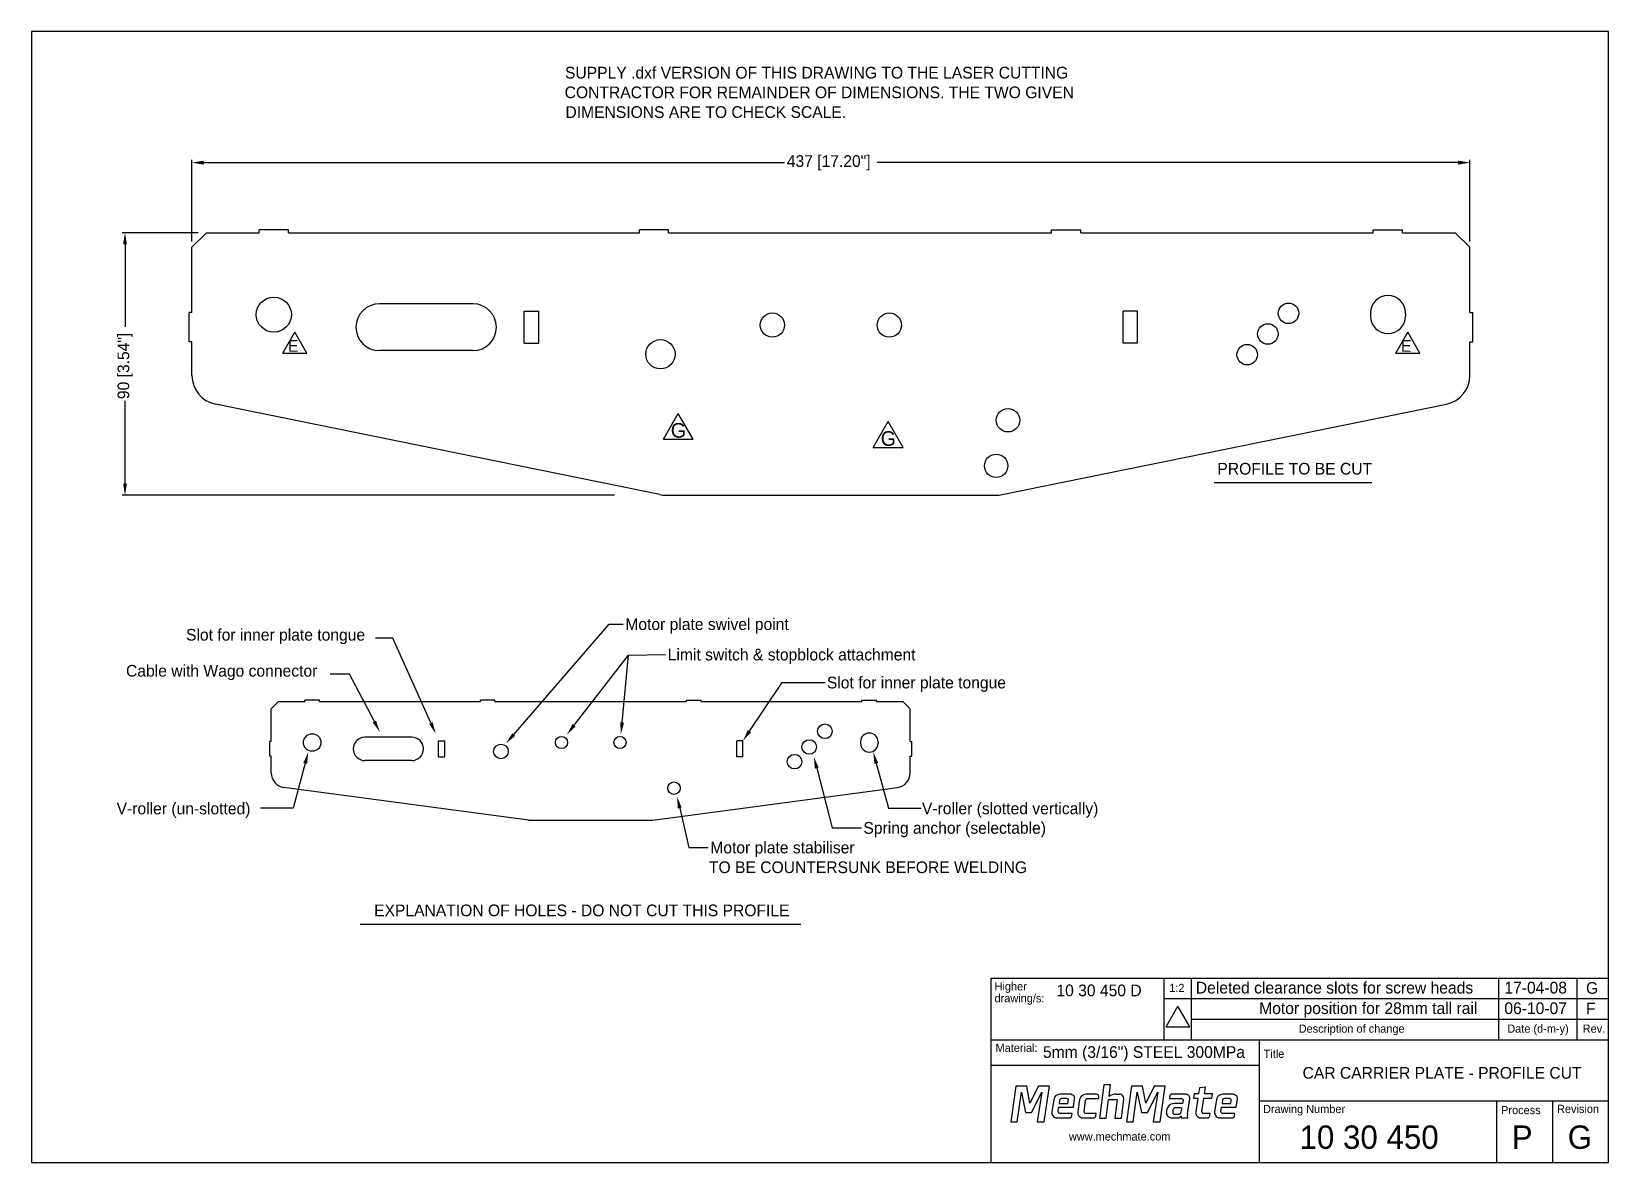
# Model space of a CAD drawing. Extents: x 853 to 1392, y 2481 to 2868.
import ezdxf
from ezdxf.enums import TextEntityAlignment as Align

# ---------------------------------------------------------------- set-up
doc = ezdxf.new("R2010")
doc.units = 0
doc.header["$LTSCALE"] = 20
doc.layers.get('DEFPOINTS').update_dxf_attribs({"linetype": 'CONTINUOUS'})
for name, color, linetype in [('01_FRAME', 4, 'CONTINUOUS'), ('01_FRAME0', 4, 'CONTINUOUS'), ('10_OUTLINE', 2, 'CONTINUOUS'), ('10_OUTLINE0', 2, 'CONTINUOUS'), ('50_DIMENSIONS', 7, 'CONTINUOUS'), ('50_DIMENSIONS0', 7, 'CONTINUOUS'), ('62_TEXT', 7, 'CONTINUOUS'), ('62_TEXT0', 7, 'CONTINUOUS')]:
    doc.layers.add(name, color=color, linetype=linetype)
doc.styles.add('MECHTRONICS', font='txt', dxfattribs={"height": 4})
doc.dimstyles.get("Standard").update_dxf_attribs({"dimtxt": 0.18, "dimasz": 0.18, "dimexe": 0.18, "dimexo": 0.0625, "dimgap": 0.09, "dimtad": 0, "dimtih": 1, "dimtoh": 1, "dimzin": 0, "dimcen": 0.09, "dimazin": 3, "dimtfac": 1, "dimtofl": 0, "dimtmove": 0, "dimatfit": 3})

# ---------------------------------------------------------------- blocks, each defined once
blk = doc.blocks.new('*U29')
at = {"layer": '50_DIMENSIONS0', "color": 0, "style": 'MECHTRONICS'}
blk.add_text('437 [17.20"]', height=4, dxfattribs=at).set_placement((1111.44, 2821.8))
blk = doc.blocks.new('*D25')
at = {"layer": '50_DIMENSIONS0', "color": 7}
for p, q in [((908.02, 2796.3), (908.02, 2824.26)), ((912.02, 2823.26), (1110.7, 2823.26)), ((1341.02, 2823.26), (1142.35, 2823.26)), ((1345.02, 2796.3), (1345.02, 2824.26))]:
    blk.add_line(p, q, dxfattribs=at)
for points in [[(912.02, 2823.92), (912.02, 2822.59), (908.02, 2823.26)], [(1341.02, 2823.92), (1341.02, 2822.59), (1345.02, 2823.26)]]:
    blk.add_solid(points, dxfattribs=at)
at = {"layer": 'DEFPOINTS', "color": 0}
for p in [(1345.02, 2823.26), (908.02, 2794.3), (1345.02, 2794.3)]:
    blk.add_point(p, dxfattribs=at)
at = {"layer": '62_TEXT0'}
blk.add_blockref('*U29', (0, 0), dxfattribs=at)
blk = doc.blocks.new('*U30')
at = {"layer": '50_DIMENSIONS0', "color": 0, "style": 'MECHTRONICS'}
blk.add_text('90 [3.54"]', height=4, rotation=90, dxfattribs=at).set_placement((886.58, 2742.37))
blk = doc.blocks.new('*D26')
at = {"layer": '50_DIMENSIONS0', "color": 7}
for p, q in [((910.1, 2799.3), (884.13, 2799.3)), ((885.13, 2795.3), (885.13, 2767.06)), ((885.13, 2713.5), (885.13, 2741.74)), ((1052.54, 2709.5), (884.13, 2709.5))]:
    blk.add_line(p, q, dxfattribs=at)
for points in [[(884.46, 2795.3), (885.8, 2795.3), (885.13, 2799.3)], [(884.46, 2713.5), (885.8, 2713.5), (885.13, 2709.5)]]:
    blk.add_solid(points, dxfattribs=at)
at = {"layer": 'DEFPOINTS', "color": 0}
for p in [(885.13, 2799.3), (912.1, 2799.3), (1054.54, 2709.5)]:
    blk.add_point(p, dxfattribs=at)
at = {"layer": '62_TEXT0'}
blk.add_blockref('*U30', (0, 0), dxfattribs=at)
blk = doc.blocks.new('*U6')
at = {"layer": '50_DIMENSIONS', "style": 'MECHTRONICS'}
for s, p in [('SUPPLY .dxf VERSION OF THIS DRAWING TO THE LASER CUTTING ', (455.39, 2857.34)), ('CONTRACTOR FOR REMAINDER OF DIMENSIONS. THE TWO GIVEN ', (455.27, 2850.61)), ('DIMENSIONS ARE TO CHECK SCALE.', (455.53, 2843.87))]:
    blk.add_text(s, height=4, dxfattribs=at).set_placement(p)
blk = doc.blocks.new('*U7')
at = {"layer": '50_DIMENSIONS', "color": 5}
blk.add_lwpolyline([(561.83, 2623.14), (565.98, 2607.76), (577.13, 2607.76)], dxfattribs=at)
blk.add_solid([(561.19, 2622.96), (560.79, 2627), (562.47, 2623.31)], dxfattribs=at)
blk = doc.blocks.new('*U8')
at = {"layer": '50_DIMENSIONS', "style": 'MECHTRONICS'}
blk.add_text('V-roller (slotted vertically)', height=4, dxfattribs=at).set_placement((577.44, 2605.72))
blk = doc.blocks.new('*U9')
at = {"layer": '62_TEXT'}
blk.add_lwpolyline([(541.48, 2621.48), (546.76, 2601.11), (556.83, 2601.11)], dxfattribs=at)
blk.add_solid([(540.84, 2621.31), (540.48, 2625.35), (542.13, 2621.64)], dxfattribs=at)
blk = doc.blocks.new('*U10')
at = {"layer": '50_DIMENSIONS', "style": 'MECHTRONICS'}
blk.add_text('Spring anchor (selectable)', height=4, dxfattribs=at).set_placement((557.43, 2599.05))
blk = doc.blocks.new('*U11')
at = {"layer": '62_TEXT', "color": 5}
blk.add_lwpolyline([(494.61, 2607.85), (497.76, 2594.34), (504.3, 2594.34)], dxfattribs=at)
blk.add_solid([(493.97, 2607.7), (493.71, 2611.74), (495.26, 2608)], dxfattribs=at)
blk = doc.blocks.new('*U12')
at = {"layer": '50_DIMENSIONS', "style": 'MECHTRONICS'}
for s, p in [('Motor plate stabiliser', (505.06, 2592.34)), ('TO BE COUNTERSUNK BEFORE WELDING', (504.61, 2585.6))]:
    blk.add_text(s, height=4, dxfattribs=at).set_placement(p)
blk = doc.blocks.new('*U13')
at = {"layer": '62_TEXT', "color": 5}
blk.add_lwpolyline([(518.46, 2634.15), (529.64, 2650.81), (544.32, 2650.81)], dxfattribs=at)
blk.add_solid([(519.02, 2633.78), (516.23, 2630.83), (517.91, 2634.52)], dxfattribs=at)
blk = doc.blocks.new('*U14')
at = {"layer": '50_DIMENSIONS', "style": 'MECHTRONICS'}
blk.add_text('Slot for inner plate tongue', height=4, dxfattribs=at).set_placement((544.93, 2648.77))
blk = doc.blocks.new('*U15')
at = {"layer": '62_TEXT', "color": 5}
blk.add_lwpolyline([(458.47, 2636.14), (477.09, 2660.18), (489.74, 2660.36)], dxfattribs=at)
blk.add_solid([(459, 2635.73), (456.02, 2632.97), (457.95, 2636.54)], dxfattribs=at)
blk = doc.blocks.new('*U16')
at = {"layer": '50_DIMENSIONS', "style": 'MECHTRONICS'}
blk.add_text('Limit switch & stopblock attachment', height=4, dxfattribs=at).set_placement((490.52, 2658.33))
blk = doc.blocks.new('*U17')
at = {"layer": '62_TEXT'}
blk.add_lwpolyline([(437.85, 2632.98), (470.48, 2670.74), (475.24, 2670.74)], dxfattribs=at)
blk.add_solid([(438.35, 2632.54), (435.23, 2629.95), (437.34, 2633.41)], dxfattribs=at)
blk = doc.blocks.new('*U18')
at = {"layer": '62_TEXT', "style": 'MECHTRONICS'}
blk.add_text('Motor plate swivel point', height=4, dxfattribs=at).set_placement((476, 2668.74))
blk = doc.blocks.new('*U19')
at = {"layer": '50_DIMENSIONS', "color": 5}
blk.add_lwpolyline([(366.54, 2623.14), (362.39, 2607.76), (351.24, 2607.76)], dxfattribs=at)
blk.add_solid([(365.9, 2623.31), (367.58, 2627), (367.18, 2622.96)], dxfattribs=at)
blk = doc.blocks.new('*U20')
at = {"layer": '50_DIMENSIONS', "style": 'MECHTRONICS'}
blk.add_text('V-roller (un-slotted)', height=4, dxfattribs=at).set_placement((302.04, 2605.69))
blk = doc.blocks.new('*U21')
at = {"layer": '62_TEXT'}
blk.add_lwpolyline([(390.19, 2637.43), (381.72, 2653.63), (375.09, 2653.63)], dxfattribs=at)
blk.add_solid([(390.78, 2637.74), (392.04, 2633.88), (389.6, 2637.12)], dxfattribs=at)
blk = doc.blocks.new('*U22')
at = {"layer": '62_TEXT', "style": 'MECHTRONICS'}
blk.add_text('Cable with Wago connector', height=4, dxfattribs=at).set_placement((305.27, 2652.79))
blk = doc.blocks.new('*U23')
at = {"layer": '62_TEXT'}
blk.add_lwpolyline([(409.52, 2636.94), (396.5, 2665.91), (390.63, 2665.91)], dxfattribs=at)
blk.add_solid([(410.13, 2637.21), (411.16, 2633.29), (408.91, 2636.66)], dxfattribs=at)
blk = doc.blocks.new('*U24')
at = {"layer": '62_TEXT', "style": 'MECHTRONICS'}
blk.add_text('Slot for inner plate tongue', height=4, dxfattribs=at).set_placement((325.78, 2665.11))

msp = doc.modelspace()

# ---------------------------------------------------------------- linework, layer by layer
at = {"layer": '01_FRAME', "color": 7}
for p, q in [((1069.243, 2728.664), (1074.352, 2737.514)), ((1079.462, 2728.664), (1074.352, 2737.514)), ((1141.035, 2725.88), (1146.145, 2734.731)), ((1151.254, 2725.88), (1146.145, 2734.731)), ((1069.243, 2728.664), (1079.462, 2728.664)), ((1141.035, 2725.88), (1151.254, 2725.88))]:
    msp.add_line(p, q, dxfattribs=at)
at = {"layer": '01_FRAME0', "color": 4}
for p, q in [((853.166, 2868.094), (853.166, 2481.321)), ((1392.432, 2868.094), (853.166, 2868.094)), ((1392.432, 2481.321), (1392.432, 2868.094)), ((1181.278, 2523.282), (1240.439, 2523.282)), ((1181.278, 2481.321), (1181.278, 2523.282)), ((1240.439, 2523.282), (1392.432, 2523.282)), ((1272.966, 2523.282), (1272.966, 2481.321)), ((1181.279, 2514.588), (1272.966, 2514.588)), ((1272.966, 2502.394), (1392.432, 2502.394)), ((853.166, 2481.321), (1392.432, 2481.321))]:
    msp.add_line(p, q, dxfattribs=at)
at = {"layer": '01_FRAME0', "color": 7}
for p, q in [((939.09, 2758.146), (943.178, 2765.226)), ((947.266, 2758.146), (943.178, 2765.226)), ((1319.754, 2758.146), (1323.842, 2765.226)), ((1327.929, 2758.146), (1323.842, 2765.226)), ((939.09, 2758.146), (947.266, 2758.146)), ((1319.754, 2758.146), (1327.929, 2758.146)), ((1241.124, 2527.658), (1245.212, 2534.738)), ((1249.3, 2527.658), (1245.212, 2534.738)), ((1241.124, 2527.658), (1249.3, 2527.658)), ((1219.852, 2507.927), (1218.429, 2496.518)), ((1222.182, 2507.927), (1219.852, 2507.927)), ((1221.694, 2503.842), (1222.182, 2507.927)), ((1189.729, 2507.41), (1188.003, 2495.203)), ((1193.48, 2507.41), (1189.729, 2507.41)), ((1190.249, 2495.203), (1191.692, 2505.366)), ((1191.692, 2505.366), (1193.113, 2498.368)), ((1194.588, 2501.579), (1193.48, 2507.41)), ((1197.536, 2507.41), (1194.588, 2501.579)), ((1195.153, 2498.368), (1198.705, 2505.32)), ((1198.705, 2505.32), (1197.116, 2495.203)), ((1201.234, 2507.41), (1197.536, 2507.41)), ((1199.485, 2495.203), (1201.234, 2507.41)), ((1202.714, 2502.889), (1202.068, 2498.645)), ((1204.74, 2502.577), (1204.612, 2501.505)), ((1208.186, 2504.703), (1205.205, 2504.703)), ((1207.228, 2503.157), (1205.326, 2503.157)), ((1207.594, 2501.505), (1207.76, 2502.705)), ((1209.45, 2500.183), (1209.882, 2503.084)), ((1211.593, 2502.889), (1211.101, 2499.568)), ((1213.085, 2498.599), (1213.623, 2502.582)), ((1217.13, 2504.703), (1214.084, 2504.703)), ((1214.207, 2503.166), (1218.085, 2503.166)), ((1218.085, 2503.166), (1218.171, 2503.697)), ((1220.61, 2496.518), (1221.508, 2502.885)), ((1221.508, 2502.885), (1224.4, 2502.885)), ((1224.4, 2502.885), (1223.595, 2496.518)), ((1224.034, 2504.703), (1225.31, 2504.703)), ((1225.869, 2496.518), (1226.682, 2502.954)), ((1229.324, 2507.41), (1227.597, 2495.203)), ((1233.074, 2507.41), (1229.324, 2507.41)), ((1229.843, 2495.203), (1231.287, 2505.366)), ((1231.287, 2505.366), (1232.708, 2498.368)), ((1234.182, 2501.579), (1233.074, 2507.41)), ((1237.131, 2507.41), (1234.182, 2501.579)), ((1234.747, 2498.368), (1238.3, 2505.32)), ((1238.3, 2505.32), (1236.711, 2495.203)), ((1240.828, 2507.41), (1237.131, 2507.41)), ((1239.079, 2495.203), (1240.828, 2507.41)), ((1242.387, 2504.055), (1242.295, 2503.163)), ((1242.295, 2503.163), (1246.451, 2503.163)), ((1247.591, 2504.731), (1243.34, 2504.731)), ((1246.97, 2502.579), (1246.816, 2501.472)), ((1246.982, 2502.711), (1246.97, 2502.579)), ((1248.504, 2497.968), (1249.287, 2503.112)), ((1250.746, 2504.761), (1250.48, 2503.254)), ((1250.48, 2503.254), (1251.987, 2503.254)), ((1252.202, 2504.761), (1250.746, 2504.761)), ((1251.987, 2503.254), (1251.28, 2498.641)), ((1252.529, 2506.862), (1252.202, 2504.761)), ((1254.602, 2507.098), (1252.529, 2506.862)), ((1253.418, 2498.595), (1254.079, 2503.254)), ((1254.079, 2503.254), (1256.847, 2503.254)), ((1254.263, 2504.761), (1254.602, 2507.098)), ((1257.032, 2504.761), (1254.263, 2504.761)), ((1256.847, 2503.254), (1257.032, 2504.761)), ((1258.388, 2502.889), (1257.743, 2498.645)), ((1260.415, 2502.577), (1260.287, 2501.505)), ((1263.861, 2504.703), (1260.88, 2504.703)), ((1262.903, 2503.157), (1261, 2503.157)), ((1263.269, 2501.505), (1263.434, 2502.705)), ((1265.125, 2500.183), (1265.557, 2503.084)), ((1193.113, 2498.368), (1195.153, 2498.368)), ((1204.207, 2498.599), (1204.406, 2500.183)), ((1204.406, 2500.183), (1209.45, 2500.183)), ((1204.612, 2501.505), (1207.594, 2501.505)), ((1208.989, 2498.122), (1204.898, 2498.122)), ((1208.896, 2497.231), (1208.989, 2498.122)), ((1209.45, 2500.183), (1209.45, 2500.183)), ((1211.101, 2499.568), (1210.947, 2498.645)), ((1214.3, 2498.122), (1213.776, 2498.122)), ((1217.267, 2498.122), (1214.3, 2498.122)), ((1217.16, 2497.231), (1217.253, 2498.03)), ((1217.253, 2498.03), (1217.267, 2498.122)), ((1232.708, 2498.368), (1234.747, 2498.368)), ((1246.816, 2501.472), (1243.863, 2501.472)), ((1244.048, 2497.868), (1245.53, 2497.839)), ((1246.026, 2500.052), (1244.45, 2500.052)), ((1246.326, 2498.612), (1246.504, 2499.6)), ((1248.57, 2496.582), (1248.489, 2497.491)), ((1256.201, 2498.118), (1254.108, 2498.118)), ((1256.109, 2497.226), (1256.201, 2498.118)), ((1259.882, 2498.599), (1260.08, 2500.183)), ((1260.08, 2500.183), (1265.125, 2500.183)), ((1260.287, 2501.505), (1263.269, 2501.505)), ((1264.663, 2498.122), (1260.572, 2498.122)), ((1264.571, 2497.231), (1264.663, 2498.122)), ((1265.125, 2500.183), (1265.125, 2500.183)), ((1188.003, 2495.203), (1190.249, 2495.203)), ((1197.116, 2495.203), (1199.485, 2495.203)), ((1203.821, 2496.554), (1207.955, 2496.554)), ((1212.7, 2496.554), (1214.3, 2496.554)), ((1214.3, 2496.554), (1216.219, 2496.554)), ((1218.429, 2496.518), (1220.61, 2496.518)), ((1218.429, 2496.518), (1218.429, 2496.518)), ((1223.595, 2496.518), (1225.869, 2496.518)), ((1227.597, 2495.203), (1229.843, 2495.203)), ((1236.711, 2495.203), (1239.079, 2495.203)), ((1243.279, 2496.551), (1245.247, 2496.551)), ((1246.447, 2496.582), (1248.57, 2496.582)), ((1253.033, 2496.55), (1255.167, 2496.55)), ((1253.033, 2496.55), (1253.187, 2496.55)), ((1259.496, 2496.554), (1263.63, 2496.554))]:
    msp.add_line(p, q, dxfattribs=at)
at = {"layer": '01_FRAME0', "color": 8}
for p, q in [((1181.278, 2544.373), (1240.439, 2544.373)), ((1181.278, 2523.282), (1181.278, 2544.373)), ((1240.439, 2544.373), (1392.432, 2544.373)), ((1240.439, 2523.282), (1240.439, 2544.373)), ((1249.887, 2523.282), (1249.887, 2544.457)), ((1354.975, 2523.282), (1354.975, 2544.44)), ((1381.759, 2523.282), (1381.759, 2544.44)), ((1240.439, 2537.348), (1392.432, 2537.348)), ((1249.887, 2530.324), (1392.432, 2530.324)), ((1354.143, 2502.394), (1354.143, 2481.321)), ((1373.287, 2502.394), (1373.287, 2481.321))]:
    msp.add_line(p, q, dxfattribs=at)
at = {"layer": '01_FRAME0', "color": 7}
for centre, radius, start, end in [((1204.662, 2502.58), 1.972, 116.43431, 170.97375), ((1205.314, 2501.268), 3.437, 91.80945, 116.43431), ((1205.445, 2502.476), 0.713, 129.97887, 171.82155), ((1205.343, 2502.624), 0.534, 91.82976, 131.7115), ((1207.255, 2502.61), 0.548, 41.69426, 92.74167), ((1207.38, 2502.722), 0.379, 357.49651, 41.69426), ((1207.988, 2502.5), 2.213, 44.53258, 84.85299), ((1208.748, 2503.248), 1.146, 351.79615, 44.53258), ((1213.541, 2502.58), 1.972, 116.43431, 170.97375), ((1214.193, 2501.268), 3.437, 91.80945, 116.43431), ((1214.327, 2502.485), 0.713, 129.97887, 171.82155), ((1214.224, 2502.632), 0.534, 91.82976, 131.7115), ((1217.16, 2503.66), 1.044, 29.01714, 91.67004), ((1217.361, 2503.772), 0.814, 354.75279, 29.01714), ((1222.437, 2503.406), 0.861, 118.12841, 149.55028), ((1224.188, 2500.13), 4.576, 91.93371, 118.12841), ((1225.329, 2503.673), 1.03, 57.03057, 91.05842), ((1224.938, 2503.071), 1.749, 356.16226, 57.03057), ((1243.062, 2503.944), 0.684, 130.98421, 170.70616), ((1243.338, 2503.627), 1.105, 89.86228, 130.98421), ((1246.477, 2502.616), 0.548, 41.69426, 92.74167), ((1246.603, 2502.728), 0.379, 357.49651, 41.69426), ((1247.393, 2502.527), 2.213, 44.53258, 84.85299), ((1248.153, 2503.276), 1.146, 351.79615, 44.53258), ((1260.337, 2502.58), 1.972, 116.43431, 170.97375), ((1260.989, 2501.268), 3.437, 91.80945, 116.43431), ((1261.12, 2502.476), 0.713, 129.97887, 171.82155), ((1261.017, 2502.624), 0.534, 91.82976, 131.7115), ((1262.929, 2502.61), 0.548, 41.69426, 92.74167), ((1263.055, 2502.722), 0.379, 357.49651, 41.69426), ((1263.662, 2502.5), 2.213, 44.53258, 84.85299), ((1264.423, 2503.248), 1.146, 351.79615, 44.53258), ((1203.961, 2498.403), 1.909, 172.72156, 213.37814), ((1203.851, 2498.331), 1.777, 213.37814, 269.02243), ((1204.619, 2498.602), 0.412, 180.44368, 242.05495), ((1204.893, 2499.119), 0.997, 242.05495, 270.25019), ((1207.949, 2497.667), 1.113, 269.68812, 309.8516), ((1208.231, 2497.329), 0.672, 309.8516, 351.61013), ((1212.84, 2498.403), 1.909, 172.72156, 213.37814), ((1212.73, 2498.331), 1.777, 213.37814, 269.02243), ((1213.497, 2498.602), 0.412, 180.44368, 242.05495), ((1213.771, 2499.119), 0.997, 242.05495, 270.25019), ((1216.213, 2497.667), 1.113, 269.68812, 309.8516), ((1216.495, 2497.329), 0.672, 309.8516, 351.61013), ((1243.57, 2498.52), 2.333, 172.84077, 205.63065), ((1244.955, 2498.346), 3.729, 150.30133, 172.84077), ((1242.611, 2498.06), 1.27, 205.63065, 237.51102), ((1243.917, 2498.938), 2.534, 91.21139, 150.30133), ((1243.451, 2499.379), 2.834, 237.51102, 266.51006), ((1245.64, 2498.646), 2.225, 164.78825, 186.82015), ((1243.948, 2498.429), 0.519, 185.1713, 236.50138), ((1236.205, 2501.356), 7.592, 343.74206, 345.59023), ((1244.27, 2499.257), 0.742, 126.79742, 163.58375), ((1244.091, 2498.645), 0.778, 236.50138, 266.8299), ((1244.439, 2499.014), 1.037, 89.35534, 126.25018), ((1244.993, 2497.976), 1.448, 280.14162, 328.8639), ((1245.376, 2498.761), 0.934, 279.45656, 324.9294), ((1246, 2499.504), 0.548, 41.69426, 92.74167), ((1245.085, 2498.965), 1.29, 324.9294, 344.11882), ((1248.336, 2497.57), 2.132, 189.25185, 207.62546), ((1246.125, 2499.616), 0.379, 357.49651, 41.69426), ((1250.482, 2497.667), 2, 171.34562, 185.04353), ((1253.173, 2498.399), 1.909, 172.72156, 213.37814), ((1253.063, 2498.327), 1.777, 213.37814, 269.02243), ((1253.829, 2498.598), 0.412, 180.44368, 242.05495), ((1254.103, 2499.115), 0.997, 242.05495, 270.25019), ((1255.161, 2497.662), 1.113, 269.68812, 309.8516), ((1255.444, 2497.324), 0.672, 309.8516, 351.61013), ((1259.636, 2498.403), 1.909, 172.72156, 213.37814), ((1259.526, 2498.331), 1.777, 213.37814, 269.02243), ((1260.294, 2498.602), 0.412, 180.44368, 242.05495), ((1260.568, 2499.119), 0.997, 242.05495, 270.25019), ((1263.624, 2497.667), 1.113, 269.68812, 309.8516), ((1263.906, 2497.329), 0.672, 309.8516, 351.61013)]:
    msp.add_arc(centre, radius, start, end, dxfattribs=at)
at = {"layer": '10_OUTLINE', "color": 2}
for p, q in [((1067.987, 2709.705), (916.025, 2740.686)), ((1185.058, 2709.705), (1337.02, 2740.686)), ((1070, 2709.502), (1183.045, 2709.502))]:
    msp.add_line(p, q, dxfattribs=at)
for centre, radius in [((1283.028, 2771.726), 3.5), ((1275.957, 2764.655), 3.5), ((1068.217, 2757.733), 5), ((1268.886, 2757.584), 3.5), ((1187.094, 2735.161), 4), ((1183.045, 2719.579), 4)]:
    msp.add_circle(centre, radius, dxfattribs=at)
for centre, start, end in [((1070, 2719.579), 258.47671, 270), ((1183.045, 2719.579), 270, 281.52329)]:
    msp.add_arc(centre, 10.077, start, end, dxfattribs=at)
at = {"layer": '10_OUTLINE0', "color": 2}
for p, q in [((913.022, 2799.302), (908.022, 2794.302)), ((913.022, 2799.302), (931.022, 2799.302)), ((931.022, 2799.302), (931.022, 2800.302)), ((941.022, 2800.302), (931.022, 2800.302)), ((941.022, 2799.302), (941.022, 2800.302)), ((941.022, 2799.302), (1061.022, 2799.302)), ((1071.022, 2800.302), (1061.022, 2800.302)), ((1061.022, 2799.302), (1061.022, 2800.302)), ((1071.022, 2799.302), (1071.022, 2800.302)), ((1071.022, 2799.302), (1202.022, 2799.302)), ((1202.022, 2799.302), (1202.022, 2800.302)), ((1202.022, 2800.302), (1212.022, 2800.302)), ((1212.022, 2799.302), (1212.022, 2800.302)), ((1212.022, 2799.302), (1312.022, 2799.302)), ((1312.022, 2799.302), (1312.022, 2800.302)), ((1312.022, 2800.302), (1322.022, 2800.302)), ((1322.022, 2799.302), (1322.022, 2800.302)), ((1322.022, 2799.302), (1340.022, 2799.302)), ((1340.022, 2799.302), (1345.022, 2794.302)), ((908.022, 2771.961), (908.022, 2794.302)), ((1345.022, 2771.961), (1345.022, 2794.302)), ((907.022, 2761.961), (907.022, 2771.961)), ((908.022, 2771.961), (907.022, 2771.961)), ((1004.121, 2774.961), (972.121, 2774.961)), ((1021.662, 2772.461), (1026.622, 2772.461)), ((1021.662, 2761.461), (1021.662, 2772.461)), ((1026.622, 2761.461), (1026.622, 2772.461)), ((1231.382, 2772.461), (1226.422, 2772.461)), ((1226.422, 2761.461), (1226.422, 2772.461)), ((1231.382, 2761.461), (1231.382, 2772.461)), ((1345.022, 2771.961), (1346.022, 2771.961)), ((1346.022, 2761.961), (1346.022, 2771.961)), ((1311.022, 2771.802), (1311.022, 2770.802)), ((1323.022, 2771.802), (1323.022, 2770.802)), ((908.022, 2761.961), (907.022, 2761.961)), ((908.022, 2750.485), (908.022, 2761.961)), ((1021.662, 2761.461), (1026.622, 2761.461)), ((1231.382, 2761.461), (1226.422, 2761.461)), ((1345.022, 2750.485), (1345.022, 2761.961)), ((1345.022, 2761.961), (1346.022, 2761.961)), ((1004.121, 2758.961), (972.121, 2758.961))]:
    msp.add_line(p, q, dxfattribs=at)
for centre, radius in [((936.022, 2771.302), 6), ((1106.522, 2767.696), 4.15), ((1146.522, 2767.696), 4.15)]:
    msp.add_circle(centre, radius, dxfattribs=at)
for centre, radius, start, end in [((1317.022, 2771.802), 6, 0, 180), ((972.121, 2766.961), 8, 90, 270), ((1004.121, 2766.961), 8, 270, 90), ((1317.022, 2770.802), 6, 180, 0), ((918.022, 2750.485), 10, 180, 258.47671), ((1335.022, 2750.485), 10, 281.52329, 0)]:
    msp.add_arc(centre, radius, start, end, dxfattribs=at)
at = {"layer": '62_TEXT'}
for p, q in [((1257.578, 2713.843), (1311.529, 2713.843)), ((937.648, 2638.933), (935.148, 2636.433)), ((937.648, 2638.933), (946.648, 2638.933)), ((946.648, 2638.933), (946.648, 2639.433)), ((951.648, 2639.433), (946.648, 2639.433)), ((951.648, 2638.933), (951.648, 2639.433)), ((951.648, 2638.933), (1006.648, 2638.933)), ((1011.648, 2639.433), (1006.648, 2639.433)), ((1006.648, 2638.933), (1006.648, 2639.433)), ((1011.648, 2638.933), (1011.648, 2639.433)), ((1011.648, 2638.933), (1077.148, 2638.933)), ((1077.148, 2638.933), (1077.148, 2639.433)), ((1077.148, 2639.433), (1082.148, 2639.433)), ((1082.148, 2638.933), (1082.148, 2639.433)), ((1082.148, 2638.933), (1137.148, 2638.933)), ((1137.148, 2638.933), (1137.148, 2639.433)), ((1137.148, 2639.433), (1142.148, 2639.433)), ((1142.148, 2638.933), (1142.148, 2639.433)), ((1142.148, 2638.933), (1151.148, 2638.933)), ((1151.148, 2638.933), (1153.648, 2636.433)), ((935.148, 2625.263), (935.148, 2636.433)), ((1153.648, 2625.263), (1153.648, 2636.433)), ((983.197, 2626.763), (967.197, 2626.763)), ((934.648, 2620.263), (934.648, 2625.263)), ((935.148, 2625.263), (934.648, 2625.263)), ((992.348, 2625.513), (994.448, 2625.513)), ((992.348, 2620.013), (992.348, 2625.513)), ((994.448, 2620.013), (994.448, 2625.513)), ((1096.448, 2625.513), (1094.348, 2625.513)), ((1094.348, 2620.013), (1094.348, 2625.513)), ((1096.448, 2620.013), (1096.448, 2625.513)), ((1136.648, 2625.183), (1136.648, 2624.683)), ((1142.648, 2625.183), (1142.648, 2624.683)), ((1153.648, 2625.263), (1154.148, 2625.263)), ((1154.148, 2620.263), (1154.148, 2625.263)), ((935.148, 2620.263), (934.648, 2620.263)), ((935.148, 2614.524), (935.148, 2620.263)), ((983.197, 2618.763), (967.197, 2618.763)), ((992.348, 2620.013), (994.448, 2620.013)), ((1096.448, 2620.013), (1094.348, 2620.013)), ((1153.648, 2614.524), (1153.648, 2620.263)), ((1153.648, 2620.263), (1154.148, 2620.263)), ((1023.148, 2598.358), (939.484, 2609.569)), ((1065.648, 2598.358), (1149.312, 2609.569)), ((1023.148, 2598.358), (1065.648, 2598.358)), ((965.496, 2562.796), (1116.199, 2562.796))]:
    msp.add_line(p, q, dxfattribs=at)
at = {"layer": '62_TEXT', "color": 0}
msp.add_line((1055.145, 2631.825), (1057.303, 2654.867), dxfattribs=at)
at = {"layer": '62_TEXT'}
for centre, radius in [((949.148, 2624.933), 3), ((1034.398, 2624.933), 2.075), ((1054.398, 2624.933), 2.075), ((1124.482, 2628.78), 2.5), ((1013.689, 2621.892), 2.5), ((1114.091, 2618.388), 2.5), ((1119.115, 2623.412), 2.5), ((1072.869, 2609.322), 2.125)]:
    msp.add_circle(centre, radius, dxfattribs=at)
for centre, radius, start, end in [((967.197, 2622.763), 4, 90, 270), ((983.197, 2622.763), 4, 270, 90), ((1139.648, 2625.183), 3, 0, 180), ((1139.648, 2624.683), 3, 180, 0), ((940.148, 2614.524), 5, 180, 262.36801), ((1148.648, 2614.524), 5, 277.63199, 0)]:
    msp.add_arc(centre, radius, start, end, dxfattribs=at)
msp.add_solid([(1055.807, 2631.748), (1054.687, 2627.851), (1054.482, 2631.901)], dxfattribs=at)

# ---------------------------------------------------------------- block references
for name in ['*U6', '*U24', '*U17', '*U18', '*U23', '*U15', '*U16', '*U22', '*U21', '*U13', '*U14', '*U19', '*U7', '*U9', '*U11', '*U20', '*U8', '*U10', '*U12']:
    msp.add_blockref(name, (580.214, -5.316), dxfattribs=at)

# ---------------------------------------------------------------- texts
at = {"layer": '01_FRAME', "color": 7, "style": 'MECHTRONICS'}
for p in [(1071.766, 2729.201), (1143.559, 2726.418)]:
    msp.add_text('G', height=5, dxfattribs=at).set_placement(p)
at = {"layer": '01_FRAME0', "color": 7, "style": 'MECHTRONICS'}
for s, p in [('E', (940.842, 2758.561)), ('E', (1321.505, 2758.561)), ('Deleted clearance slots for screw heads', (1251.323, 2539.102)), ('G', (1384.758, 2539.007)), ('Motor position for 28mm tall rail', (1272.995, 2532.077)), ('F', (1384.758, 2531.983))]:
    msp.add_text(s, height=4, dxfattribs=at).set_placement(p)
at = {"layer": '01_FRAME0', "color": 8, "style": 'MECHTRONICS'}
for s, p in [('Higher', (1182.488, 2540.161)), ('1:2', (1242.243, 2539.614)), ('drawing/s:', (1182.488, 2536.106)), ('Description of change', (1286.499, 2525.696)), ('Date (d-m-y)', (1357.831, 2525.696)), ('Rev.', (1383.633, 2525.696)), ('Material:', (1182.826, 2519.132)), ('Title', (1274.514, 2517.1)), ('Drawing Number', (1274.285, 2498.218)), ('Process', (1355.709, 2497.845)), ('Revision', (1374.853, 2498.249)), ('www.mechmate.com', (1207.905, 2488.827))]:
    msp.add_text(s, height=2.8, dxfattribs=at).set_placement(p)
at = {"layer": '62_TEXT', "style": 'MECHTRONICS'}
for s, p in [('PROFILE TO BE CUT', (1285.152, 2716.577)), ('EXPLANATION OF HOLES - DO NOT CUT THIS PROFILE', (1041.344, 2565.531)), ('CAR CARRIER PLATE - PROFILE CUT', (1335.522, 2509.969))]:
    msp.add_text(s, height=4, dxfattribs=at).set_placement(p, align=Align.CENTER)
for s, height, p in [('10 30 450 D', 4, (1203.646, 2538.17)), ('17-04-08', 4, (1356.829, 2539.102)), ('06-10-07', 4, (1356.829, 2532.077)), ('5mm (3/16") STEEL 300MPa', 4, (1199.053, 2517.094)), ('10 30 450', 8, (1286.779, 2485.972)), ('P', 8, (1359.351, 2485.972)), ('G', 8, (1378.495, 2485.972))]:
    msp.add_text(s, height=height, dxfattribs=at).set_placement(p)

# ---------------------------------------------------------------- dimensions: what is measured, and where the dimension line sits
at = {"layer": '50_DIMENSIONS0'}
dim = msp.add_linear_dim(base=(1345.022, 2823.258), p1=(908.022, 2794.302), p2=(1345.022, 2794.302), dimstyle='Standard', dxfattribs=at)
dim.commit()
dim.dimension.update_dxf_attribs({"geometry": '*D25', "text_midpoint": (1126.522, 2823.258)})
dim = msp.add_linear_dim(base=(885.13, 2799.302), p1=(1054.538, 2709.502), p2=(912.101, 2799.302), angle=90, dimstyle='Standard', dxfattribs=at)
dim.commit()
dim.dimension.update_dxf_attribs({"geometry": '*D26', "text_midpoint": (885.13, 2754.402)})

doc.saveas('drawing.dxf')
